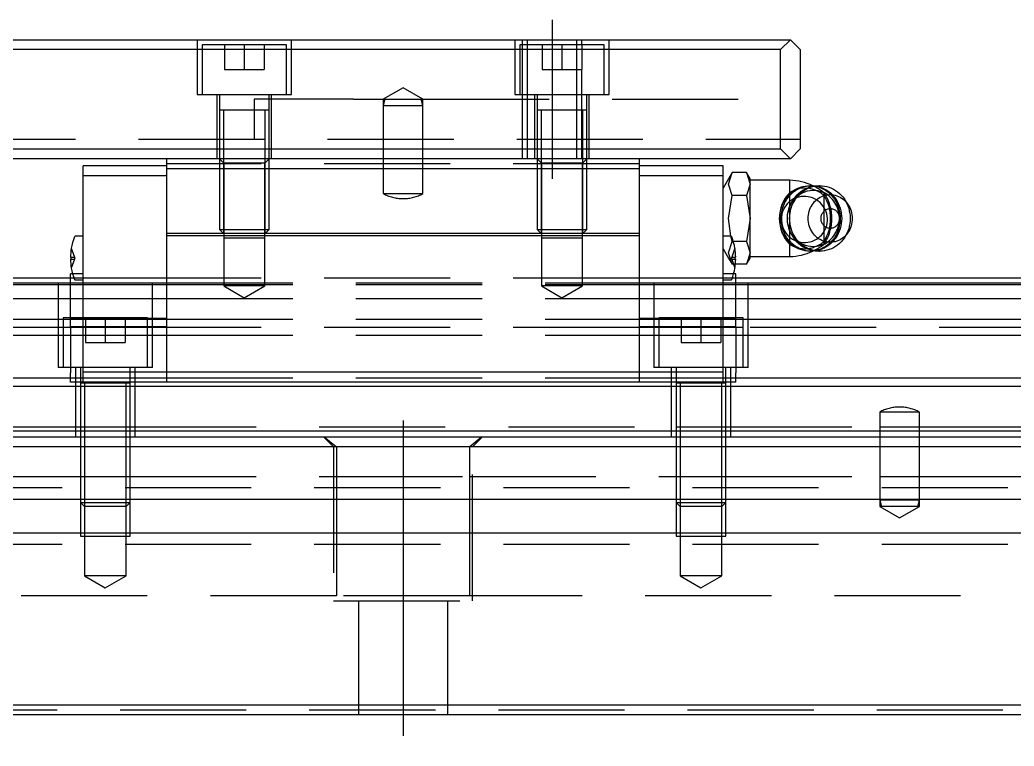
# Model space of a CAD drawing. Extents: x -10 to 944, y -339 to 120.
# Drawn here: x 371.4 to 471.5, y -304.7 to -231.5 of the extents above; entities that cross this region are included whole.
import ezdxf

# ---------------------------------------------------------------- set-up
doc = ezdxf.new("R2010")
doc.units = 0
doc.linetypes.add('CENTER', pattern=[50.8, 31.75, -6.35, 6.35, -6.35])
doc.linetypes.add('DASHED', pattern=[19.05, 12.7, -6.35])
doc.layers.get('0').update_dxf_attribs({"linetype": 'CONTINUOUS'})
doc.layers.add('CENTER', color=1, linetype='CENTER')

msp = doc.modelspace()

# ---------------------------------------------------------------- linework, layer by layer
at = {"color": 7, "linetype": 'CONTINUOUS'}
for p, q in [((251, -233.54), (449, -233.54)), ((449, -233.54), (448, -234.54)), ((450, -234.54), (449, -233.54)), ((448, -234.54), (252, -234.54)), ((448, -244.54), (448, -234.54)), ((450, -234.54), (450, -244.54)), ((396.5, -240.64), (391.5, -240.64)), ((396.5, -240.64), (391.5, -240.64)), ((428.5, -240.64), (423.5, -240.64)), ((252, -244.54), (448, -244.54)), ((448, -244.54), (449, -245.54)), ((449, -245.54), (450, -244.54)), ((449, -245.54), (251, -245.54)), ((386.2, -246.24), (377.77, -246.24)), ((377.77, -247.24), (377.77, -246.24)), ((386.2, -246.54), (386.2, -245.54)), ((433.8, -246.54), (433.8, -245.54)), ((442.23, -246.24), (433.8, -246.24)), ((442.23, -247.24), (442.23, -246.24)), ((377.77, -267.04), (377.77, -247.24)), ((386.2, -247.24), (377.77, -247.24)), ((386.2, -253.04), (386.2, -246.54)), ((433.8, -246.54), (386.2, -246.54)), ((433.8, -253.04), (433.8, -246.54)), ((442.23, -247.24), (433.8, -247.24)), ((442.23, -267.04), (442.23, -247.24)), ((443.13, -246.92), (442.78, -247.54)), ((442.78, -248.08), (443.13, -246.92)), ((444.6, -246.92), (443.13, -246.92)), ((444.6, -246.92), (444.6, -246.92)), ((444.96, -247.54), (444.6, -246.92)), ((444.6, -246.92), (444.96, -248.08)), ((442.78, -247.54), (442.23, -248.48)), ((443.13, -249.23), (442.78, -248.08)), ((444.96, -248.08), (444.6, -249.23)), ((444.96, -248.08), (444.96, -247.54)), ((448.96, -247.69), (444.96, -247.69)), ((444.96, -251.54), (444.96, -248.08)), ((448.96, -248.93), (448.96, -247.69)), ((450.26, -248.33), (450.49, -248.28)), ((450.41, -248.33), (450.64, -248.28)), ((450.49, -248.28), (450.73, -248.25)), ((450.64, -248.28), (450.88, -248.25)), ((450.73, -248.25), (450.97, -248.24)), ((450.88, -248.25), (451.12, -248.24)), ((451.12, -248.24), (450.97, -248.24)), ((451.12, -248.24), (451.53, -248.27)), ((451.27, -248.33), (451.5, -248.28)), ((451.5, -248.28), (451.74, -248.25)), ((451.74, -248.25), (451.98, -248.24)), ((451.98, -248.24), (452.22, -248.25)), ((452.22, -248.25), (452.45, -248.28)), ((452.45, -248.28), (452.69, -248.33)), ((442.78, -251.54), (443.13, -249.23)), ((444.6, -249.23), (443.13, -249.23)), ((444.6, -249.23), (444.96, -251.54)), ((448.65, -249.4), (448.81, -249.21)), ((448.8, -249.4), (448.97, -249.21)), ((448.81, -249.21), (448.99, -249.03)), ((449.72, -248.53), (448.96, -248.93)), ((448.97, -249.21), (449.14, -249.03)), ((448.99, -249.03), (449.18, -248.87)), ((449.14, -249.03), (449.33, -248.87)), ((449.18, -248.87), (449.38, -248.73)), ((449.33, -248.87), (449.53, -248.73)), ((449.38, -248.73), (449.58, -248.6)), ((449.53, -248.73), (449.74, -248.6)), ((449.58, -248.6), (449.8, -248.49)), ((449.66, -249.4), (449.83, -249.21)), ((449.74, -248.6), (449.96, -248.49)), ((449.8, -248.49), (450.03, -248.4)), ((449.83, -249.21), (450, -249.03)), ((449.96, -248.49), (450.18, -248.4)), ((450, -249.03), (450.19, -248.87)), ((450.03, -248.4), (450.26, -248.33)), ((450.18, -248.4), (450.41, -248.33)), ((450.19, -248.87), (450.39, -248.73)), ((450.39, -248.73), (450.6, -248.6)), ((450.6, -248.6), (450.81, -248.49)), ((450.81, -248.49), (451.04, -248.4)), ((451.04, -248.4), (451.27, -248.33)), ((452.16, -249.33), (452.32, -249.26)), ((452.32, -249.26), (452.49, -249.21)), ((452.49, -249.21), (452.66, -249.17)), ((452.66, -249.17), (452.83, -249.15)), ((452.69, -248.33), (452.92, -248.4)), ((452.83, -249.15), (453, -249.14)), ((452.92, -248.4), (453.14, -248.49)), ((453, -249.14), (453.18, -249.15)), ((453.14, -248.49), (453.36, -248.59)), ((453.18, -249.15), (453.35, -249.17)), ((453.35, -249.17), (453.52, -249.2)), ((453.36, -248.59), (453.56, -248.72)), ((453.52, -249.2), (453.69, -249.25)), ((453.56, -248.72), (453.76, -248.86)), ((453.69, -249.25), (453.85, -249.32)), ((453.76, -248.86), (453.95, -249.02)), ((453.85, -249.32), (454.01, -249.4)), ((453.95, -249.02), (454.12, -249.19)), ((454.12, -249.19), (454.29, -249.38)), ((448.07, -250.52), (448.15, -250.28)), ((448.15, -250.28), (448.25, -250.04)), ((448.22, -250.52), (448.31, -250.28)), ((448.25, -250.04), (448.37, -249.82)), ((448.31, -250.28), (448.41, -250.04)), ((448.37, -249.82), (448.5, -249.6)), ((448.41, -250.04), (448.52, -249.82)), ((448.5, -249.6), (448.65, -249.4)), ((448.52, -249.82), (448.66, -249.6)), ((448.66, -249.6), (448.8, -249.4)), ((449.08, -250.52), (449.16, -250.28)), ((449.16, -250.28), (449.26, -250.04)), ((449.26, -250.04), (449.38, -249.82)), ((449.38, -249.82), (449.51, -249.6)), ((449.51, -249.6), (449.66, -249.4)), ((451.04, -250.45), (451.12, -250.29)), ((451.12, -250.29), (451.22, -250.13)), ((451.22, -250.13), (451.33, -249.99)), ((451.33, -249.99), (451.44, -249.85)), ((451.44, -249.85), (451.57, -249.72)), ((451.57, -249.72), (451.71, -249.6)), ((451.71, -249.6), (451.85, -249.5)), ((451.85, -249.5), (452, -249.41)), ((452, -249.41), (452.16, -249.33)), ((454.01, -249.4), (454.16, -249.49)), ((454.16, -249.49), (454.31, -249.59)), ((454.29, -249.38), (454.44, -249.58)), ((454.31, -249.59), (454.44, -249.7)), ((454.8, -250.12), (454.44, -249.58)), ((454.44, -249.7), (454.57, -249.83)), ((454.57, -249.83), (454.69, -249.97)), ((454.69, -249.97), (454.8, -250.12)), ((454.8, -250.12), (454.9, -250.27)), ((454.9, -250.27), (454.98, -250.44)), ((447.92, -251.54), (447.93, -251.28)), ((447.93, -251.28), (447.96, -251.02)), ((447.96, -251.02), (448, -250.77)), ((448, -250.77), (448.07, -250.52)), ((448.07, -251.54), (448.08, -251.28)), ((448.08, -251.28), (448.11, -251.02)), ((448.11, -251.02), (448.16, -250.77)), ((448.16, -250.77), (448.22, -250.52)), ((448.93, -251.54), (448.94, -251.28)), ((448.94, -251.28), (448.97, -251.02)), ((448.97, -251.02), (449.02, -250.77)), ((449.02, -250.77), (449.08, -250.52)), ((450.8, -251.35), (450.82, -251.17)), ((450.82, -251.17), (450.86, -250.98)), ((450.86, -250.98), (450.91, -250.8)), ((450.91, -250.8), (450.97, -250.62)), ((450.97, -250.62), (451.04, -250.45)), ((452.1, -251.37), (452.12, -251.28)), ((452.12, -251.28), (452.15, -251.2)), ((452.15, -251.2), (452.18, -251.12)), ((452.18, -251.12), (452.21, -251.04)), ((452.21, -251.04), (452.26, -250.97)), ((452.26, -250.97), (452.31, -250.9)), ((452.31, -250.9), (452.36, -250.83)), ((452.36, -250.83), (452.42, -250.77)), ((452.42, -250.77), (452.48, -250.72)), ((452.48, -250.72), (452.55, -250.67)), ((452.55, -250.67), (452.62, -250.63)), ((452.62, -250.63), (452.7, -250.6)), ((452.7, -250.6), (452.78, -250.57)), ((452.78, -250.57), (452.85, -250.56)), ((452.85, -250.56), (452.93, -250.54)), ((452.93, -250.54), (453.01, -250.54)), ((453.01, -250.54), (453.1, -250.54)), ((453.1, -250.54), (453.18, -250.56)), ((453.18, -250.56), (453.25, -250.57)), ((453.25, -250.57), (453.33, -250.6)), ((453.33, -250.6), (453.41, -250.63)), ((453.41, -250.63), (453.48, -250.67)), ((453.48, -250.67), (453.54, -250.72)), ((453.54, -250.72), (453.61, -250.77)), ((453.61, -250.77), (453.67, -250.83)), ((453.67, -250.83), (453.72, -250.9)), ((453.72, -250.9), (453.77, -250.97)), ((453.77, -250.97), (453.81, -251.04)), ((453.81, -251.04), (453.85, -251.12)), ((453.85, -251.12), (453.88, -251.2)), ((453.88, -251.2), (453.91, -251.28)), ((453.91, -251.28), (453.92, -251.37)), ((454.98, -250.44), (455.06, -250.61)), ((455.06, -250.61), (455.12, -250.79)), ((455.12, -250.79), (455.17, -250.97)), ((455.17, -250.97), (455.2, -251.16)), ((455.2, -251.16), (455.23, -251.35)), ((443, -253.34), (442.78, -251.54)), ((444.96, -251.54), (444.6, -253.85)), ((444.96, -255), (444.96, -251.54)), ((447.93, -251.8), (447.92, -251.54)), ((447.96, -252.06), (447.93, -251.8)), ((448, -252.31), (447.96, -252.06)), ((448.07, -252.56), (448, -252.31)), ((448.08, -251.8), (448.07, -251.54)), ((448.11, -252.06), (448.08, -251.8)), ((448.16, -252.31), (448.11, -252.06)), ((448.22, -252.56), (448.16, -252.31)), ((448.94, -251.8), (448.93, -251.54)), ((448.97, -252.06), (448.94, -251.8)), ((449.02, -252.31), (448.97, -252.06)), ((449.08, -252.56), (449.02, -252.31)), ((450.8, -251.54), (450.8, -251.35)), ((450.8, -251.73), (450.8, -251.54)), ((450.82, -251.91), (450.8, -251.73)), ((450.86, -252.1), (450.82, -251.91)), ((450.91, -252.28), (450.86, -252.1)), ((450.97, -252.46), (450.91, -252.28)), ((452.09, -251.45), (452.1, -251.37)), ((452.09, -251.54), (452.09, -251.45)), ((452.09, -251.63), (452.09, -251.54)), ((452.1, -251.71), (452.09, -251.63)), ((452.12, -251.8), (452.1, -251.71)), ((452.15, -251.88), (452.12, -251.8)), ((452.18, -251.96), (452.15, -251.88)), ((452.21, -252.04), (452.18, -251.96)), ((452.26, -252.11), (452.21, -252.04)), ((452.31, -252.18), (452.26, -252.11)), ((452.36, -252.25), (452.31, -252.18)), ((452.42, -252.31), (452.36, -252.25)), ((452.48, -252.36), (452.42, -252.31)), ((453.61, -252.31), (453.54, -252.36)), ((453.67, -252.25), (453.61, -252.31)), ((453.72, -252.18), (453.67, -252.25)), ((453.77, -252.11), (453.72, -252.18)), ((453.81, -252.04), (453.77, -252.11)), ((453.85, -251.96), (453.81, -252.04)), ((453.88, -251.88), (453.85, -251.96)), ((453.91, -251.8), (453.88, -251.88)), ((453.92, -251.71), (453.91, -251.8)), ((453.92, -251.37), (453.94, -251.45)), ((453.94, -251.63), (453.92, -251.71)), ((453.94, -251.45), (453.94, -251.54)), ((453.94, -251.54), (453.94, -251.63)), ((455.12, -252.29), (455.06, -252.47)), ((455.17, -252.11), (455.12, -252.29)), ((455.2, -251.92), (455.17, -252.11)), ((455.23, -251.73), (455.2, -251.92)), ((455.23, -251.35), (455.23, -251.54)), ((455.23, -251.54), (455.23, -251.73)), ((386.2, -253.29), (386.2, -253.04)), ((433.8, -253.04), (386.2, -253.04)), ((386.2, -267.04), (386.2, -253.29)), ((433.8, -253.29), (386.2, -253.29)), ((433.8, -253.29), (433.8, -253.04)), ((433.8, -267.04), (433.8, -253.29)), ((448.15, -252.8), (448.07, -252.56)), ((448.25, -253.04), (448.15, -252.8)), ((448.31, -252.8), (448.22, -252.56)), ((448.37, -253.26), (448.25, -253.04)), ((448.41, -253.04), (448.31, -252.8)), ((448.5, -253.48), (448.37, -253.26)), ((448.52, -253.26), (448.41, -253.04)), ((448.66, -253.48), (448.52, -253.26)), ((449.16, -252.8), (449.08, -252.56)), ((449.26, -253.04), (449.16, -252.8)), ((449.38, -253.26), (449.26, -253.04)), ((449.51, -253.48), (449.38, -253.26)), ((451.04, -252.63), (450.97, -252.46)), ((451.12, -252.79), (451.04, -252.63)), ((451.22, -252.95), (451.12, -252.79)), ((451.33, -253.09), (451.22, -252.95)), ((451.44, -253.23), (451.33, -253.09)), ((451.57, -253.36), (451.44, -253.23)), ((452.55, -252.41), (452.48, -252.36)), ((452.62, -252.45), (452.55, -252.41)), ((452.7, -252.48), (452.62, -252.45)), ((452.78, -252.51), (452.7, -252.48)), ((452.85, -252.52), (452.78, -252.51)), ((452.93, -252.54), (452.85, -252.52)), ((453.01, -252.54), (452.93, -252.54)), ((453.1, -252.54), (453.01, -252.54)), ((453.18, -252.52), (453.1, -252.54)), ((453.25, -252.51), (453.18, -252.52)), ((453.33, -252.48), (453.25, -252.51)), ((453.41, -252.45), (453.33, -252.48)), ((453.48, -252.41), (453.41, -252.45)), ((453.54, -252.36), (453.48, -252.41)), ((454.44, -253.5), (454.8, -252.96)), ((454.57, -253.25), (454.44, -253.38)), ((454.69, -253.11), (454.57, -253.25)), ((454.8, -252.96), (454.69, -253.11)), ((454.9, -252.81), (454.8, -252.96)), ((454.98, -252.64), (454.9, -252.81)), ((455.06, -252.47), (454.98, -252.64)), ((377.77, -253.34), (376.99, -253.34)), ((443.01, -253.34), (442.23, -253.34)), ((444.6, -253.85), (443.26, -253.85)), ((444.6, -253.85), (444.96, -255)), ((448.65, -253.68), (448.5, -253.48)), ((448.81, -253.87), (448.65, -253.68)), ((448.8, -253.68), (448.66, -253.48)), ((448.97, -253.87), (448.8, -253.68)), ((448.99, -254.05), (448.81, -253.87)), ((448.96, -254.15), (449.72, -254.55)), ((448.96, -255.39), (448.96, -254.15)), ((449.14, -254.05), (448.97, -253.87)), ((449.18, -254.21), (448.99, -254.05)), ((449.33, -254.21), (449.14, -254.05)), ((449.38, -254.35), (449.18, -254.21)), ((449.53, -254.35), (449.33, -254.21)), ((449.66, -253.68), (449.51, -253.48)), ((449.83, -253.87), (449.66, -253.68)), ((450, -254.05), (449.83, -253.87)), ((450.19, -254.21), (450, -254.05)), ((450.39, -254.35), (450.19, -254.21)), ((451.71, -253.48), (451.57, -253.36)), ((451.85, -253.58), (451.71, -253.48)), ((452, -253.67), (451.85, -253.58)), ((452.16, -253.75), (452, -253.67)), ((452.32, -253.82), (452.16, -253.75)), ((452.49, -253.87), (452.32, -253.82)), ((452.66, -253.91), (452.49, -253.87)), ((452.83, -253.93), (452.66, -253.91)), ((453, -253.94), (452.83, -253.93)), ((453.18, -253.93), (453, -253.94)), ((453.35, -253.91), (453.18, -253.93)), ((453.52, -253.88), (453.35, -253.91)), ((453.69, -253.83), (453.52, -253.88)), ((453.76, -254.22), (453.56, -254.36)), ((453.85, -253.76), (453.69, -253.83)), ((453.95, -254.06), (453.76, -254.22)), ((454.01, -253.68), (453.85, -253.76)), ((454.12, -253.89), (453.95, -254.06)), ((454.16, -253.59), (454.01, -253.68)), ((454.29, -253.7), (454.12, -253.89)), ((454.31, -253.49), (454.16, -253.59)), ((454.44, -253.5), (454.29, -253.7)), ((454.44, -253.38), (454.31, -253.49)), ((444.96, -255), (444.6, -256.16)), ((444.96, -255.54), (444.96, -255)), ((449.58, -254.48), (449.38, -254.35)), ((449.74, -254.48), (449.53, -254.35)), ((449.8, -254.59), (449.58, -254.48)), ((449.96, -254.59), (449.74, -254.48)), ((450.03, -254.68), (449.8, -254.59)), ((450.18, -254.68), (449.96, -254.59)), ((450.26, -254.75), (450.03, -254.68)), ((450.41, -254.75), (450.18, -254.68)), ((450.49, -254.8), (450.26, -254.75)), ((450.6, -254.48), (450.39, -254.35)), ((450.64, -254.8), (450.41, -254.75)), ((450.73, -254.83), (450.49, -254.8)), ((450.81, -254.59), (450.6, -254.48)), ((450.88, -254.83), (450.64, -254.8)), ((450.97, -254.84), (450.73, -254.83)), ((451.04, -254.68), (450.81, -254.59)), ((451.12, -254.84), (450.88, -254.83)), ((450.97, -254.84), (451.12, -254.84)), ((451.27, -254.75), (451.04, -254.68)), ((451.53, -254.81), (451.12, -254.84)), ((451.5, -254.8), (451.27, -254.75)), ((451.74, -254.83), (451.5, -254.8)), ((451.98, -254.84), (451.74, -254.83)), ((452.22, -254.83), (451.98, -254.84)), ((452.45, -254.8), (452.22, -254.83)), ((452.69, -254.75), (452.45, -254.8)), ((452.92, -254.68), (452.69, -254.75)), ((453.14, -254.59), (452.92, -254.68)), ((453.36, -254.49), (453.14, -254.59)), ((453.56, -254.36), (453.36, -254.49)), ((376.58, -255.44), (376.5, -255.44)), ((376.5, -255.64), (376.58, -255.64)), ((376.58, -255.64), (376.58, -255.44)), ((443.42, -255.44), (443.42, -255.64)), ((443.5, -255.44), (443.42, -255.44)), ((443.42, -255.64), (443.5, -255.64)), ((444.6, -256.16), (443.47, -256.16)), ((444.6, -256.16), (444.96, -255.54)), ((444.6, -256.16), (444.6, -256.16)), ((444.96, -255.39), (448.96, -255.39)), ((376.71, -257.11), (376.5, -257.11)), ((376.5, -259.71), (376.5, -257.11)), ((443.5, -257.11), (443.29, -257.11)), ((443.5, -259.71), (443.5, -257.11)), ((323.5, -258.04), (376.5, -258.04)), ((323.5, -258.2), (376.5, -258.2)), ((376.5, -257.54), (369, -257.54)), ((376.99, -257.74), (377.77, -257.74)), ((442.23, -257.74), (443.01, -257.74)), ((628, -257.54), (443.5, -257.54)), ((443.5, -258.04), (700, -258.04)), ((443.5, -258.2), (700, -258.2)), ((323.5, -259.6), (376.5, -259.6)), ((376.5, -261.62), (376.5, -259.71)), ((443.5, -259.6), (700, -259.6)), ((443.5, -261.62), (443.5, -259.71)), ((323.5, -261.68), (376.5, -261.68)), ((377.77, -261.62), (376.5, -261.62)), ((376.5, -262.47), (376.5, -261.62)), ((443.5, -261.62), (442.23, -261.62)), ((443.5, -262.47), (443.5, -261.62)), ((443.5, -261.68), (700, -261.68)), ((323.5, -263.3), (376.5, -263.3)), ((376.5, -262.47), (376.5, -267.08)), ((377.77, -262.47), (376.5, -262.47)), ((443.5, -262.47), (442.23, -262.47)), ((443.5, -262.47), (443.5, -267.08)), ((443.5, -263.3), (700, -263.3)), ((376.5, -268.04), (376.5, -267.08)), ((386.2, -267.04), (377.77, -267.04)), ((377.77, -268.04), (377.77, -267.04)), ((386.2, -268.04), (386.2, -267.04)), ((433.8, -267.04), (386.2, -267.04)), ((442.23, -267.04), (433.8, -267.04)), ((433.8, -268.04), (433.8, -267.04)), ((442.23, -268.04), (442.23, -267.04)), ((443.5, -268.04), (443.5, -267.08)), ((323.5, -267.59), (376.5, -267.59)), ((377.77, -268.04), (376.5, -268.04)), ((386.2, -268.04), (377.77, -268.04)), ((433.8, -268.04), (386.2, -268.04)), ((442.23, -268.04), (433.8, -268.04)), ((442.5, -268.14), (437.5, -268.14)), ((443.5, -268.04), (442.23, -268.04)), ((443.5, -267.59), (700, -267.59)), ((0, -268.44), (700, -268.44)), ((0, -272.94), (700, -272.94)), ((1, -273.54), (699, -273.54)), ((698, -274.54), (2, -274.54)), ((698, -279.84), (2, -279.84)), ((698, -283.24), (2, -283.24)), ((2, -300.54), (698, -300.54)), ((699, -301.54), (1, -301.54))]:
    msp.add_line(p, q, dxfattribs=at)
at = {"color": 3, "linetype": 'DASHED'}
for p, q in [((389.25, -233.54), (389.25, -239.04)), ((389.75, -234.04), (389.75, -239.04)), ((398.25, -234.04), (389.75, -234.04)), ((392, -234.04), (392, -236.54)), ((394, -234.04), (394, -236.54)), ((396, -234.04), (396, -236.54)), ((398.25, -239.04), (398.25, -234.04)), ((398.75, -239.04), (398.75, -233.54)), ((421.25, -233.54), (421.25, -239.04)), ((421.75, -234.04), (421.75, -239.04)), ((430.25, -234.04), (421.75, -234.04)), ((422, -233.54), (422, -234.04)), ((422, -234.04), (422, -239.04)), ((422.5, -233.54), (422.5, -245.54)), ((424, -234.04), (424, -236.54)), ((426, -234.04), (426, -236.54)), ((427.5, -245.54), (427.5, -233.54)), ((428, -234.04), (428, -233.54)), ((428, -234.04), (428, -236.54)), ((430.25, -239.04), (430.25, -234.04)), ((430.75, -239.04), (430.75, -233.54)), ((392, -236.54), (394, -236.54)), ((394, -236.54), (396, -236.54)), ((424, -236.54), (426, -236.54)), ((426, -236.54), (428, -236.54)), ((428, -239.04), (428, -236.54)), ((389.25, -239.04), (398.75, -239.04)), ((391.25, -239.04), (391.25, -245.54)), ((391.5, -239.04), (391.5, -240.64)), ((396.5, -240.64), (396.5, -239.04)), ((396.75, -245.54), (396.75, -239.04)), ((410, -238.39), (408, -239.54)), ((412, -239.54), (410, -238.39)), ((421.25, -239.04), (430.75, -239.04)), ((422, -239.04), (422, -245.54)), ((423.25, -239.04), (423.25, -245.54)), ((423.5, -239.04), (423.5, -240.64)), ((428, -240.64), (428, -239.04)), ((428.5, -240.64), (428.5, -239.04)), ((428.75, -245.54), (428.75, -239.04)), ((395, -239.54), (395, -243.54)), ((405, -239.54), (395, -239.54)), ((405, -239.54), (408, -239.54)), ((408, -239.54), (408, -240.17)), ((408.17, -239.54), (408, -240.17)), ((408, -239.54), (410, -239.54)), ((408, -240.17), (408, -245.54)), ((408, -240.17), (412, -240.17)), ((410, -239.54), (412, -239.54)), ((412, -240.17), (411.83, -239.54)), ((412, -240.17), (412, -239.54)), ((412, -239.54), (450, -239.54)), ((412, -245.54), (412, -240.17)), ((391.5, -240.64), (391.5, -245.54)), ((391.5, -240.64), (391.5, -240.64)), ((391.5, -240.64), (391.5, -240.65)), ((396.5, -240.64), (391.5, -240.64)), ((391.9, -240.64), (391.9, -245.54)), ((396.1, -245.54), (396.1, -240.64)), ((396.5, -240.64), (396.5, -240.64)), ((396.5, -245.54), (396.5, -240.64)), ((396.5, -240.65), (396.5, -240.64)), ((423.5, -240.64), (423.5, -245.54)), ((423.5, -240.64), (423.5, -240.64)), ((423.5, -240.64), (423.5, -240.65)), ((428.5, -240.64), (423.5, -240.64)), ((423.9, -240.64), (423.9, -245.54)), ((428, -245.54), (428, -240.64)), ((428.1, -245.54), (428.1, -240.64)), ((428.5, -240.64), (428.5, -240.64)), ((428.5, -245.54), (428.5, -240.64)), ((428.5, -240.65), (428.5, -240.64)), ((250, -243.54), (450, -243.54)), ((433.8, -246.04), (386.2, -246.04)), ((391.5, -245.54), (391.94, -245.98)), ((391.5, -245.54), (391.5, -252.64)), ((396.5, -245.54), (391.5, -245.54)), ((391.9, -245.54), (391.9, -253.04)), ((391.94, -245.98), (391.94, -253.54)), ((396.06, -245.98), (391.94, -245.98)), ((396.06, -245.98), (396.5, -245.54)), ((396.06, -253.54), (396.06, -245.98)), ((396.1, -253.04), (396.1, -245.54)), ((396.5, -252.64), (396.5, -245.54)), ((408, -245.54), (408, -249.04)), ((412, -249.04), (412, -245.54)), ((423.5, -245.54), (423.94, -245.98)), ((423.5, -245.54), (423.5, -252.64)), ((428.5, -245.54), (423.5, -245.54)), ((423.9, -245.54), (423.9, -253.04)), ((423.94, -245.98), (423.94, -253.54)), ((428.06, -245.98), (423.94, -245.98)), ((428.06, -245.98), (428.5, -245.54)), ((428.06, -253.54), (428.06, -245.98)), ((428.1, -253.04), (428.1, -245.54)), ((428.5, -252.64), (428.5, -245.54)), ((450.97, -248.24), (451.21, -248.25)), ((451.21, -248.25), (451.45, -248.28)), ((451.45, -248.28), (451.68, -248.33)), ((451.53, -248.27), (451.77, -248.32)), ((451.77, -248.32), (452.01, -248.38)), ((451.98, -248.24), (451.95, -248.24)), ((408, -249.04), (412, -249.04)), ((448.96, -254.15), (448.96, -248.93)), ((449.61, -249.38), (449.74, -249.26)), ((450.74, -248.48), (449.72, -248.53)), ((449.74, -249.26), (449.89, -249.15)), ((449.89, -249.15), (450.03, -249.05)), ((450.01, -249.07), (450.23, -248.95)), ((450.23, -248.95), (450.47, -248.85)), ((450.47, -248.85), (450.72, -248.77)), ((450.72, -248.77), (450.98, -248.71)), ((450.98, -248.71), (451.24, -248.69)), ((451.24, -248.69), (451.5, -248.7)), ((451.5, -248.7), (451.76, -248.73)), ((451.68, -248.33), (451.91, -248.4)), ((451.76, -248.73), (452.02, -248.79)), ((451.91, -248.4), (452.14, -248.49)), ((452.01, -248.38), (452.24, -248.47)), ((452.02, -248.79), (452.27, -248.88)), ((452.14, -248.49), (452.35, -248.6)), ((452.24, -248.47), (452.46, -248.58)), ((452.27, -248.88), (452.51, -248.99)), ((452.35, -248.6), (452.56, -248.73)), ((452.4, -249.22), (452.4, -248.94)), ((452.4, -253.86), (452.4, -249.22)), ((452.46, -248.58), (452.67, -248.7)), ((452.56, -248.73), (452.76, -248.87)), ((452.67, -248.7), (452.88, -248.84)), ((452.76, -248.87), (452.95, -249.03)), ((452.88, -248.84), (453.07, -249)), ((452.95, -249.03), (453.12, -249.21)), ((453.07, -249), (453.25, -249.18)), ((453.12, -249.21), (453.29, -249.4)), ((453.25, -249.18), (453.42, -249.37)), ((409.94, -249.54), (410.06, -249.54)), ((448.91, -250.44), (448.98, -250.27)), ((448.98, -250.27), (449.06, -250.1)), ((449.06, -250.1), (449.15, -249.94)), ((449.15, -249.94), (449.25, -249.79)), ((449.25, -249.79), (449.36, -249.64)), ((449.36, -249.64), (449.48, -249.51)), ((449.48, -249.51), (449.61, -249.38)), ((453.29, -249.4), (453.44, -249.6)), ((453.42, -249.37), (453.57, -249.58)), ((453.44, -249.6), (453.57, -249.82)), ((453.57, -249.58), (453.71, -249.79)), ((453.57, -249.82), (453.69, -250.04)), ((453.69, -250.04), (453.79, -250.28)), ((453.71, -249.79), (453.83, -250.02)), ((453.79, -250.28), (453.87, -250.52)), ((453.83, -250.02), (453.93, -250.26)), ((453.93, -250.26), (454.02, -250.51)), ((454.44, -249.58), (454.57, -249.8)), ((454.57, -249.8), (454.69, -250.03)), ((454.69, -250.03), (454.79, -250.26)), ((454.79, -250.26), (454.88, -250.51)), ((448.71, -251.35), (448.73, -251.16)), ((448.73, -251.16), (448.76, -250.98)), ((448.76, -250.98), (448.8, -250.8)), ((448.8, -250.8), (448.85, -250.62)), ((448.85, -250.62), (448.91, -250.44)), ((453.87, -250.52), (453.93, -250.77)), ((453.93, -250.77), (453.98, -251.02)), ((453.98, -251.02), (454.01, -251.28)), ((454.01, -251.28), (454.02, -251.54)), ((454.02, -250.51), (454.08, -250.76)), ((454.08, -250.76), (454.13, -251.02)), ((454.13, -251.02), (454.16, -251.28)), ((454.16, -251.28), (454.17, -251.54)), ((454.88, -250.51), (454.94, -250.76)), ((454.94, -250.76), (454.99, -251.02)), ((454.99, -251.02), (455.02, -251.28)), ((455.02, -251.28), (455.03, -251.54)), ((448.7, -251.54), (448.71, -251.35)), ((448.71, -251.73), (448.7, -251.54)), ((448.73, -251.92), (448.71, -251.73)), ((448.76, -252.1), (448.73, -251.92)), ((448.8, -252.28), (448.76, -252.1)), ((448.85, -252.46), (448.8, -252.28)), ((453.93, -252.31), (453.87, -252.56)), ((453.98, -252.06), (453.93, -252.31)), ((454.01, -251.8), (453.98, -252.06)), ((454.02, -251.54), (454.01, -251.8)), ((454.08, -252.32), (454.02, -252.57)), ((454.13, -252.06), (454.08, -252.32)), ((454.16, -251.8), (454.13, -252.06)), ((454.17, -251.54), (454.16, -251.8)), ((454.94, -252.32), (454.88, -252.57)), ((454.99, -252.06), (454.94, -252.32)), ((455.02, -251.8), (454.99, -252.06)), ((455.03, -251.54), (455.02, -251.8)), ((391.5, -252.64), (391.9, -253.04)), ((391.5, -252.64), (396.5, -252.64)), ((396.1, -253.04), (396.5, -252.64)), ((423.5, -252.64), (423.9, -253.04)), ((423.5, -252.64), (428.5, -252.64)), ((428.1, -253.04), (428.5, -252.64)), ((448.91, -252.64), (448.85, -252.46)), ((448.98, -252.81), (448.91, -252.64)), ((449.06, -252.98), (448.98, -252.81)), ((449.15, -253.14), (449.06, -252.98)), ((449.25, -253.29), (449.15, -253.14)), ((449.36, -253.44), (449.25, -253.29)), ((453.57, -253.26), (453.44, -253.48)), ((453.69, -253.04), (453.57, -253.26)), ((453.71, -253.29), (453.57, -253.51)), ((453.79, -252.8), (453.69, -253.04)), ((453.83, -253.06), (453.71, -253.29)), ((453.87, -252.56), (453.79, -252.8)), ((453.93, -252.82), (453.83, -253.06)), ((454.02, -252.57), (453.93, -252.82)), ((454.57, -253.28), (454.44, -253.5)), ((454.69, -253.05), (454.57, -253.28)), ((454.79, -252.82), (454.69, -253.05)), ((454.88, -252.57), (454.79, -252.82)), ((391.93, -253.54), (391.93, -258.34)), ((396.07, -253.54), (391.93, -253.54)), ((396.07, -258.34), (396.07, -253.54)), ((423.93, -253.54), (423.93, -258.34)), ((428.07, -253.54), (423.93, -253.54)), ((428.07, -258.34), (428.07, -253.54)), ((442.78, -255), (443.13, -253.85)), ((443.13, -253.85), (443, -253.34)), ((443.26, -253.85), (443.13, -253.85)), ((449.48, -253.57), (449.36, -253.44)), ((449.61, -253.7), (449.48, -253.57)), ((449.74, -253.82), (449.61, -253.7)), ((449.89, -253.93), (449.74, -253.82)), ((450.03, -254.03), (449.89, -253.93)), ((450.05, -254.03), (450.01, -254.01)), ((450.28, -254.16), (450.05, -254.03)), ((450.53, -254.26), (450.28, -254.16)), ((450.78, -254.33), (450.53, -254.26)), ((451.04, -254.37), (450.78, -254.33)), ((452.08, -254.27), (451.82, -254.34)), ((452.32, -254.18), (452.08, -254.27)), ((452.4, -254.14), (452.4, -253.86)), ((452.76, -254.21), (452.56, -254.35)), ((452.88, -254.24), (452.67, -254.38)), ((452.95, -254.05), (452.76, -254.21)), ((453.07, -254.08), (452.88, -254.24)), ((453.12, -253.87), (452.95, -254.05)), ((453.25, -253.9), (453.07, -254.08)), ((453.29, -253.68), (453.12, -253.87)), ((453.42, -253.71), (453.25, -253.9)), ((453.44, -253.48), (453.29, -253.68)), ((453.57, -253.51), (453.42, -253.71)), ((376.58, -254.54), (376.9, -255.44)), ((376.58, -254.54), (376.58, -254.54)), ((376.58, -254.54), (376.58, -254.54)), ((376.58, -254.54), (376.58, -254.54)), ((376.58, -254.54), (376.58, -254.54)), ((442.23, -254.6), (442.78, -255.54)), ((443.13, -256.16), (442.78, -255)), ((443.42, -254.54), (443.1, -255.44)), ((443.42, -254.54), (443.42, -254.54)), ((443.42, -254.54), (443.42, -254.54)), ((449.72, -254.55), (450.74, -254.6)), ((451.21, -254.83), (450.97, -254.84)), ((451.3, -254.39), (451.04, -254.37)), ((451.45, -254.8), (451.21, -254.83)), ((451.56, -254.38), (451.3, -254.39)), ((451.68, -254.75), (451.45, -254.8)), ((451.77, -254.76), (451.53, -254.81)), ((451.82, -254.34), (451.56, -254.38)), ((451.91, -254.68), (451.68, -254.75)), ((452.01, -254.7), (451.77, -254.76)), ((452.14, -254.59), (451.91, -254.68)), ((451.95, -254.84), (451.98, -254.84)), ((452.24, -254.61), (452.01, -254.7)), ((452.35, -254.48), (452.14, -254.59)), ((452.46, -254.51), (452.24, -254.61)), ((452.56, -254.35), (452.35, -254.48)), ((452.67, -254.38), (452.46, -254.51)), ((376.58, -255.44), (376.9, -255.44)), ((376.9, -255.64), (376.58, -256.54)), ((376.58, -255.64), (376.9, -255.64)), ((376.9, -255.44), (376.94, -255.54)), ((376.9, -255.64), (376.94, -255.54)), ((442.78, -255.54), (443.13, -256.16)), ((443.1, -255.44), (443.06, -255.54)), ((443.1, -255.64), (443.06, -255.54)), ((443.1, -255.44), (443.42, -255.44)), ((443.1, -255.64), (443.42, -256.54)), ((443.1, -255.64), (443.42, -255.64)), ((443.47, -256.16), (443.13, -256.16)), ((376.58, -256.54), (376.58, -256.54)), ((376.58, -256.54), (376.58, -256.54)), ((377.77, -257.11), (376.71, -257.11)), ((443.29, -257.11), (442.23, -257.11)), ((443.42, -256.54), (443.42, -256.54)), ((443.42, -256.54), (443.42, -256.54)), ((443.42, -256.54), (443.42, -256.54)), ((443.42, -256.54), (443.42, -256.54)), ((375.25, -258.04), (375.25, -266.54)), ((376.84, -257.54), (376.5, -257.54)), ((376.5, -258.04), (377.77, -258.04)), ((376.5, -258.2), (377.77, -258.2)), ((377.77, -257.54), (376.84, -257.54)), ((386.2, -257.54), (377.77, -257.54)), ((377.77, -258.04), (386.2, -258.04)), ((377.77, -258.2), (386.2, -258.2)), ((384.75, -266.54), (384.75, -258.04)), ((433.8, -257.54), (386.2, -257.54)), ((386.2, -258.04), (433.8, -258.04)), ((386.2, -258.2), (433.8, -258.2)), ((442.23, -257.54), (433.8, -257.54)), ((433.8, -258.04), (442.23, -258.04)), ((433.8, -258.2), (442.23, -258.2)), ((435.25, -258.04), (435.25, -266.54)), ((443.16, -257.54), (442.23, -257.54)), ((442.23, -258.04), (443.5, -258.04)), ((442.23, -258.2), (443.5, -258.2)), ((443.5, -257.54), (443.16, -257.54)), ((444.75, -266.54), (444.75, -258.04)), ((391.93, -258.34), (394, -259.53)), ((396.07, -258.34), (391.93, -258.34)), ((394, -259.53), (396.07, -258.34)), ((423.93, -258.34), (426, -259.53)), ((428.07, -258.34), (423.93, -258.34)), ((426, -259.53), (428.07, -258.34)), ((376.5, -259.6), (377.77, -259.6)), ((377.77, -259.6), (386.2, -259.6)), ((386.2, -259.6), (433.8, -259.6)), ((433.8, -259.6), (442.23, -259.6)), ((442.23, -259.6), (443.5, -259.6)), ((375.75, -261.54), (375.75, -266.54)), ((376.5, -261.54), (375.75, -261.54)), ((377.77, -261.54), (376.5, -261.54)), ((376.5, -261.68), (377.77, -261.68)), ((384.25, -261.54), (377.77, -261.54)), ((386.2, -261.62), (377.77, -261.62)), ((377.77, -261.68), (386.2, -261.68)), ((378, -261.54), (378, -264.04)), ((380, -261.54), (380, -264.04)), ((382, -261.54), (382, -264.04)), ((384.25, -266.54), (384.25, -261.54)), ((386.2, -261.68), (433.8, -261.68)), ((442.23, -261.62), (433.8, -261.62)), ((433.8, -261.68), (442.23, -261.68)), ((435.75, -261.54), (435.75, -266.54)), ((442.23, -261.54), (435.75, -261.54)), ((438, -261.54), (438, -264.04)), ((440, -261.54), (440, -264.04)), ((442, -261.54), (442, -264.04)), ((443.5, -261.54), (442.23, -261.54)), ((442.23, -261.68), (443.5, -261.68)), ((444.25, -261.54), (443.5, -261.54)), ((444.25, -266.54), (444.25, -261.54)), ((375.75, -262.54), (365, -262.54)), ((376.5, -262.54), (375.75, -262.54)), ((377.77, -262.54), (376.5, -262.54)), ((376.5, -263.3), (377.77, -263.3)), ((386.2, -262.47), (377.77, -262.47)), ((384.25, -262.54), (377.77, -262.54)), ((377.77, -263.3), (386.2, -263.3)), ((386.2, -262.54), (384.25, -262.54)), ((433.8, -262.54), (386.2, -262.54)), ((386.2, -263.3), (433.8, -263.3)), ((442.23, -262.47), (433.8, -262.47)), ((435.75, -262.54), (433.8, -262.54)), ((433.8, -263.3), (442.23, -263.3)), ((442.23, -262.54), (435.75, -262.54)), ((443.5, -262.54), (442.23, -262.54)), ((442.23, -263.3), (443.5, -263.3)), ((444.25, -262.54), (443.5, -262.54)), ((495.75, -262.54), (444.25, -262.54)), ((378, -264.04), (380, -264.04)), ((380, -264.04), (382, -264.04)), ((438, -264.04), (440, -264.04)), ((440, -264.04), (442, -264.04)), ((384.75, -266.54), (375.25, -266.54)), ((377, -266.54), (377, -273.54)), ((377.5, -266.54), (377.5, -268.04)), ((382.5, -268.04), (382.5, -266.54)), ((383, -273.54), (383, -266.54)), ((444.75, -266.54), (435.25, -266.54)), ((437, -266.54), (437, -273.54)), ((437.5, -266.54), (437.5, -268.04)), ((442.5, -268.04), (442.5, -266.54)), ((443, -273.54), (443, -266.54)), ((376.5, -267.59), (377.77, -267.59)), ((377.5, -268.04), (377.5, -268.14)), ((377.5, -268.13), (377.5, -268.14)), ((377.5, -268.14), (377.5, -273.54)), ((377.5, -268.14), (377.5, -268.14)), ((382.5, -268.14), (377.5, -268.14)), ((377.77, -267.59), (386.2, -267.59)), ((377.9, -268.14), (377.9, -273.54)), ((382.1, -273.54), (382.1, -268.14)), ((382.5, -268.14), (382.5, -268.04)), ((382.5, -268.14), (382.5, -268.13)), ((382.5, -273.54), (382.5, -268.14)), ((382.5, -268.14), (382.5, -268.14)), ((386.2, -267.59), (433.8, -267.59)), ((433.8, -267.59), (442.23, -267.59)), ((437.5, -268.04), (437.5, -268.14)), ((437.5, -268.13), (437.5, -268.14)), ((437.5, -268.14), (437.5, -273.54)), ((437.5, -268.14), (437.5, -268.14)), ((442.5, -268.14), (437.5, -268.14)), ((437.9, -268.14), (437.9, -273.54)), ((442.1, -273.54), (442.1, -268.14)), ((442.23, -267.59), (443.5, -267.59)), ((442.5, -268.14), (442.5, -268.04)), ((442.5, -268.14), (442.5, -268.13)), ((442.5, -273.54), (442.5, -268.14)), ((442.5, -268.14), (442.5, -268.14)), ((458, -271.04), (458, -273.54)), ((462, -271.04), (458, -271.04)), ((460.06, -270.54), (459.94, -270.54)), ((462, -273.54), (462, -271.04)), ((365, -272.54), (377.5, -272.54)), ((377.5, -272.54), (377.9, -272.54)), ((377.9, -272.54), (382.1, -272.54)), ((382.1, -272.54), (382.5, -272.54)), ((382.5, -272.54), (437.5, -272.54)), ((437.5, -272.54), (437.9, -272.54)), ((437.9, -272.54), (442.1, -272.54)), ((442.1, -272.54), (442.5, -272.54)), ((442.5, -272.54), (458, -272.54)), ((458, -272.54), (462, -272.54)), ((462, -272.54), (497.5, -272.54)), ((377.5, -273.54), (377.5, -279.84)), ((377.5, -273.54), (377.5, -279.84)), ((377.9, -273.54), (377.9, -279.84)), ((382.1, -279.84), (382.1, -273.54)), ((382.5, -279.84), (382.5, -273.54)), ((382.5, -279.84), (382.5, -273.54)), ((402, -273.54), (403, -274.54)), ((402.06, -273.54), (403.29, -274.54)), ((417.94, -273.54), (416.71, -274.54)), ((417, -274.54), (418, -273.54)), ((437.5, -273.54), (437.5, -279.84)), ((437.5, -273.54), (437.5, -279.84)), ((437.9, -273.54), (437.9, -279.84)), ((442.1, -279.84), (442.1, -273.54)), ((442.5, -279.84), (442.5, -273.54)), ((442.5, -279.84), (442.5, -273.54)), ((458, -273.54), (458, -279.84)), ((462, -279.84), (462, -273.54)), ((403, -274.54), (403, -290.04)), ((403.29, -274.54), (403.29, -279.84)), ((416.71, -279.84), (416.71, -274.54)), ((417, -290.04), (417, -274.54)), ((369, -277.54), (377.5, -277.54)), ((377.5, -277.54), (377.9, -277.54)), ((377.9, -277.54), (382.1, -277.54)), ((382.1, -277.54), (382.5, -277.54)), ((382.5, -277.54), (403.29, -277.54)), ((403.29, -277.54), (416.71, -277.54)), ((416.71, -277.54), (437.5, -277.54)), ((437.5, -277.54), (437.9, -277.54)), ((437.9, -277.54), (442.1, -277.54)), ((442.1, -277.54), (442.5, -277.54)), ((442.5, -277.54), (458, -277.54)), ((458, -277.54), (462, -277.54)), ((462, -277.54), (497.5, -277.54)), ((699.5, -278.69), (0.5, -278.69)), ((377.5, -279.84), (377.5, -280.14)), ((377.5, -279.84), (377.5, -280.14)), ((377.5, -280.14), (377.9, -280.54)), ((377.5, -280.14), (377.5, -283.24)), ((377.5, -280.14), (382.5, -280.14)), ((377.9, -279.84), (377.9, -280.54)), ((382.1, -280.54), (382.1, -279.84)), ((382.1, -280.54), (382.5, -280.14)), ((382.5, -280.14), (382.5, -279.84)), ((382.5, -280.14), (382.5, -279.84)), ((382.5, -283.24), (382.5, -280.14)), ((403.29, -279.84), (403.29, -283.24)), ((416.71, -283.24), (416.71, -279.84)), ((437.5, -279.84), (437.5, -280.14)), ((437.5, -279.84), (437.5, -280.14)), ((437.5, -280.14), (437.9, -280.54)), ((437.5, -280.14), (437.5, -283.24)), ((437.5, -280.14), (442.5, -280.14)), ((437.9, -279.84), (437.9, -280.54)), ((442.1, -280.54), (442.1, -279.84)), ((442.1, -280.54), (442.5, -280.14)), ((442.5, -280.14), (442.5, -279.84)), ((442.5, -280.14), (442.5, -279.84)), ((442.5, -283.24), (442.5, -280.14)), ((458, -279.84), (458, -279.91)), ((458, -279.91), (458, -280.54)), ((458, -279.91), (458.17, -280.54)), ((462, -279.91), (458, -279.91)), ((461.83, -280.54), (462, -279.91)), ((462, -279.91), (462, -279.84)), ((462, -280.54), (462, -279.91)), ((377.9, -280.54), (377.9, -283.54)), ((382.1, -280.54), (377.9, -280.54)), ((382.1, -283.54), (382.1, -280.54)), ((437.9, -280.54), (437.9, -283.54)), ((442.1, -280.54), (437.9, -280.54)), ((442.1, -283.54), (442.1, -280.54)), ((458, -280.54), (460, -281.69)), ((462, -280.54), (458, -280.54)), ((460, -281.69), (462, -280.54)), ((377.5, -283.24), (377.5, -283.54)), ((382.5, -283.54), (382.5, -283.24)), ((403.29, -283.24), (403.29, -289.54)), ((416.71, -289.54), (416.71, -283.24)), ((437.5, -283.24), (437.5, -283.54)), ((442.5, -283.54), (442.5, -283.24)), ((377.5, -283.54), (382.5, -283.54)), ((377.9, -283.54), (377.9, -287.54)), ((382.1, -287.54), (382.1, -283.54)), ((437.5, -283.54), (442.5, -283.54)), ((437.9, -283.54), (437.9, -287.54)), ((442.1, -287.54), (442.1, -283.54)), ((699.5, -284.39), (0.5, -284.39)), ((377.9, -287.54), (380, -288.75)), ((382.1, -287.54), (377.9, -287.54)), ((380, -288.75), (382.1, -287.54)), ((437.9, -287.54), (440, -288.75)), ((442.1, -287.54), (437.9, -287.54)), ((440, -288.75), (442.1, -287.54)), ((403.29, -289.54), (296.71, -289.54)), ((403, -290.04), (417, -290.04)), ((416.71, -289.54), (403.29, -289.54)), ((405.5, -290.04), (405.5, -301.54)), ((414.5, -301.54), (414.5, -290.04)), ((523.29, -289.54), (416.71, -289.54)), ((0.5, -301.04), (699.5, -301.04))]:
    msp.add_line(p, q, dxfattribs=at)
at = {"color": 7, "linetype": 'CONTINUOUS'}
for centre, radius, start, end in [((451.98, -251.54), 3.3, 92.9134, 180), ((448.73, -253.69), 6, 65.106, 87.8214), ((451.4, -251.41), 3.49, 134.5664, 182.1846), ((451.37, -251.68), 3.46, 177.7054, 225.6414), ((451.98, -251.54), 3.3, 180, 267.0626), ((382.5, -255.54), 6, 159.1494, 170.4059), ((376.99, -253.44), 0.1, 90, 159.1494), ((443.01, -253.44), 0.1, 20.8506, 90), ((437.5, -255.54), 6, 9.5941, 20.8506), ((382.5, -255.54), 6, 170.4203, 179.0449), ((437.5, -255.54), 6, 0.9551, 9.5797), ((448.73, -249.39), 6, 272.1786, 294.894), ((382.5, -255.54), 6, 180.9551, 189.5797), ((437.5, -255.54), 6, 350.4203, 359.0449), ((382.5, -255.54), 6, 189.5941, 200.8506), ((437.5, -255.54), 6, 339.1494, 350.4059), ((376.99, -257.64), 0.1, 200.8506, 270), ((443.01, -257.64), 0.1, 270, 339.1494)]:
    msp.add_arc(centre, radius, start, end, dxfattribs=at)
at = {"color": 3, "linetype": 'DASHED'}
for centre, radius, start, end in [((448.73, -253.69), 6, 63.9092, 65.106), ((448.73, -253.69), 6, 52.2738, 63.9092), ((409.94, -245.54), 4, 241.0305, 270), ((410.06, -245.54), 4, 270, 298.9695), ((450.11, -252.14), 3.71, 51.8171, 80.1791), ((450.98, -251.54), 2.96, 296.8986, 59.0582), ((448.48, -251.54), 4.7, 0.0002, 33.5861), ((448.67, -251.54), 4.39, 328.1551, 31.8449), ((450.35, -251.58), 2.25, 85.1005, 179.084), ((450.42, -251.65), 2.32, 177.2849, 86.8996), ((448.48, -251.54), 4.7, 326.4139, 359.9998), ((450.11, -250.94), 3.71, 279.8145, 308.1865), ((448.73, -249.39), 6, 296.0908, 307.7262), ((448.73, -249.39), 6, 294.894, 296.0908), ((459.94, -274.54), 4, 90, 118.9695), ((460.06, -274.54), 4, 61.0305, 90)]:
    msp.add_arc(centre, radius, start, end, dxfattribs=at)
at = {"layer": 'CENTER', "color": 1, "linetype": 'CENTER'}
for p, q in [((425, -231.54), (425, -247.54)), ((410, -271.89), (410, -304.69))]:
    msp.add_line(p, q, dxfattribs=at)

doc.saveas('drawing.dxf')
